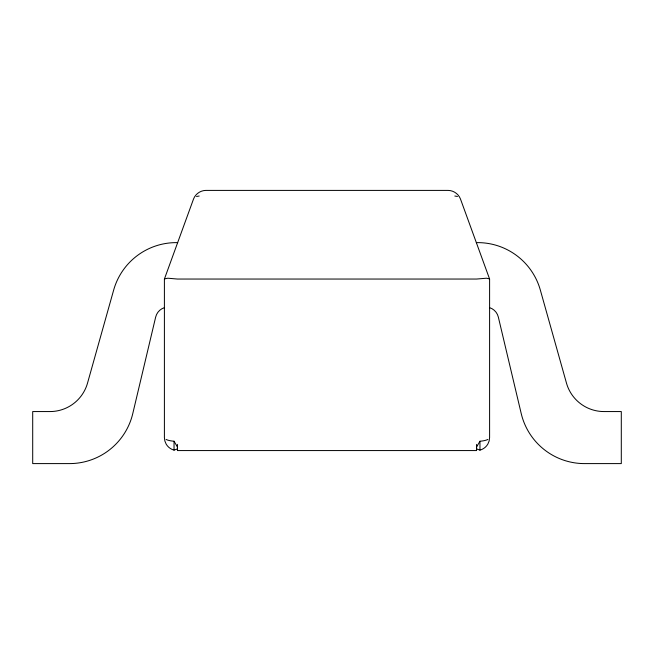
<?xml version="1.0" encoding="UTF-8"?>
<svg xmlns="http://www.w3.org/2000/svg" width="654" height="654" viewBox="0 0 654 654"><rect width="100%" height="100%" fill="white"/><g stroke="black" fill="none" stroke-linecap="round" stroke-linejoin="round"><path stroke-width="0.98" d="M476.594 446.952L479.962 441.237A13.006 3.81 0 0 0 487.859 439.463M164.432 278.939L167.833 278.212L177.406 279.045L476.594 279.045L486.511 278.212L489.568 278.939M476.594 448.914L479.962 450.124A13.006 13.006 0 0 0 487.859 444.066L489.159 440.927L489.601 437.559L489.601 279.045L460.457 198.963C458.528 193.952 453.598 190.502 448.227 190.404L205.773 190.404C200.402 190.502 195.472 193.952 193.543 198.963L164.399 279.045L164.399 437.559L164.841 440.927L166.141 444.066A13.006 13.006 0 0 0 174.038 450.124L177.406 448.914M196.543 196.486L199.192 196.02M177.659 242.618L176.269 242.618A65.04 65.04 0 0 0 113.657 290.074L87.53 383.089A39.027 39.027 0 0 1 49.957 411.562L32.7 411.562L32.7 463.596L69.496 463.596A65.04 65.04 0 0 0 132.778 413.565L155.668 317.059A13.006 13.006 0 0 1 164.399 307.658M476.341 242.618L477.722 242.618A65.04 65.04 0 0 1 540.343 290.074L566.47 383.097A39.027 39.027 0 0 0 604.043 411.562L621.3 411.562L621.3 463.596L584.504 463.596A65.04 65.04 0 0 1 521.222 413.565L498.332 317.059A13.006 13.006 0 0 0 489.601 307.658M177.406 450.565L476.594 450.565M454.808 196.02L457.457 196.486M166.141 439.463A13.006 3.81 0 0 0 174.038 441.237L177.406 446.952M479.962 441.237L479.962 450.124M476.594 444.377L476.594 450.148M177.406 444.377L177.406 450.148M174.038 441.237L174.038 450.124"/></g></svg>
